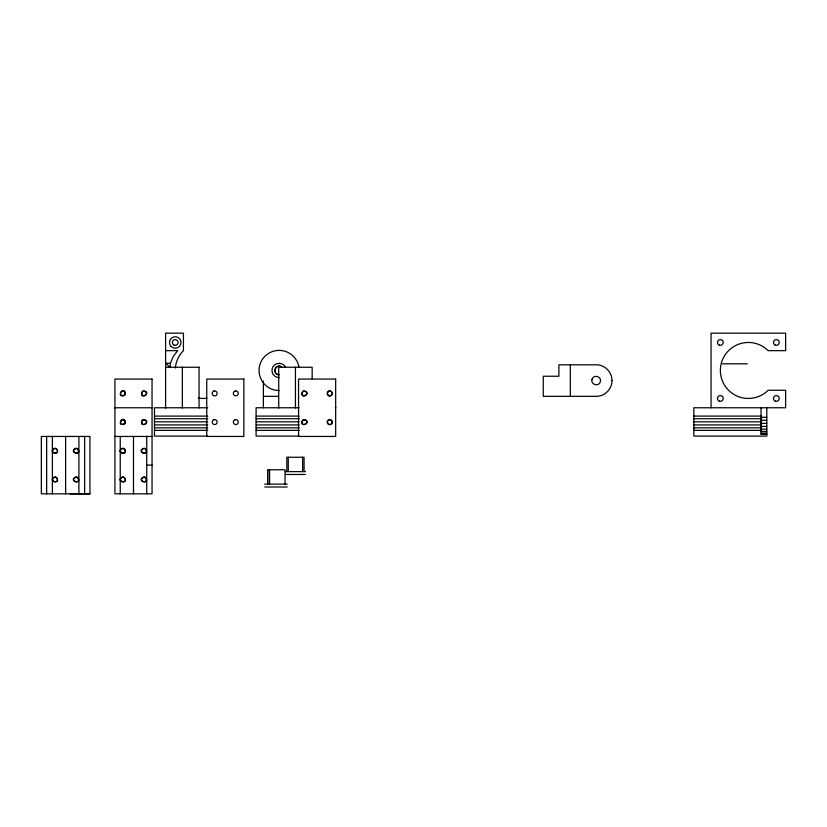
<?xml version="1.0" encoding="UTF-8"?>
<svg xmlns="http://www.w3.org/2000/svg" width="827" height="827" viewBox="0 0 827 827"><rect width="100%" height="100%" fill="white"/><g stroke="black" fill="none" stroke-linecap="round" stroke-linejoin="round"><path stroke-width="1.24" d="M170.455 363.218L169.928 367.24L165.607 363.218L170.455 363.218L173.256 356.458L177.702 350.658L165.607 350.658M125.042 394.665C124.794 383.418 114.746 399.813 125.042 394.665L124.432 392.38M125.042 423.362C124.794 412.115 114.746 428.5 125.042 423.362L124.122 419.93L124.65 420.333M142.73 391.243C137.437 401.374 154.153 391.719 142.73 391.243A2.512 2.512 0 0 0 144.632 395.844M142.73 419.93C137.437 430.061 154.153 420.416 142.73 419.93A2.512 2.512 0 0 0 144.632 424.53M303.075 391.243C297.782 401.374 314.498 391.719 303.075 391.243A2.512 2.512 0 0 0 304.987 395.844M328.495 391.243L327.244 393.414L328.495 395.585A3.825 3.039 90 0 0 330.366 395.844C333.974 395.037 331.658 389.321 328.495 391.243A2.512 2.512 0 0 0 330.407 395.844M303.075 419.93C297.782 430.061 314.498 420.416 303.075 419.93A2.512 2.512 0 0 0 304.987 424.53M328.495 419.93L327.244 422.101L328.495 424.282A3.825 3.039 -90 0 0 330.366 424.53C333.974 423.724 331.658 418.007 328.495 419.93A2.512 2.512 0 0 0 330.407 424.53M123.936 395.668L124.122 395.585A2.512 2.512 0 0 0 122.22 390.985M123.936 424.354L124.122 424.282A2.512 2.512 0 0 0 122.22 419.682M722.374 363.808L747.226 363.808M165.607 367.24L199.059 367.24M263.379 396.329L278.513 396.329M114.746 407.763L152.24 407.763M207.732 407.763L154.473 407.763L154.473 436.098L207.732 436.098M299.219 407.763L256.101 407.763L256.101 436.098L299.219 436.098M335.214 407.763L335.855 407.763M154.473 416.105L207.732 416.105M256.101 416.105L299.219 416.105M693.843 416.105L761.667 416.105M761.047 417.284L766.784 417.284M154.473 418.72L207.732 418.72M256.101 418.72L299.219 418.72M693.843 418.72L761.667 418.72M761.047 420.261L766.784 420.261M154.473 421.822L207.732 421.822M256.101 421.822L299.219 421.822M693.843 421.822L761.667 421.822M761.047 423.393L766.784 423.393M154.473 424.923L207.732 424.923M256.101 424.923L299.219 424.923M693.843 424.923L761.667 424.923M761.047 426.412L766.784 426.412M154.473 427.828L207.732 427.828M256.101 427.828L299.219 427.828M693.843 427.828L761.667 427.828M761.047 429.151L766.784 429.151M154.473 430.36L207.732 430.36M256.101 430.36L299.219 430.36M693.843 430.36L761.667 430.36M761.047 431.425L766.784 431.425M761.047 433.11L766.784 433.11M761.047 434.072L766.784 434.072M766.784 434.268L761.047 434.268L761.047 407.763M114.932 436.449L152.044 436.449M146.741 465.136L152.044 465.136M285.377 471.607L305.514 471.607M285.377 474.471L305.514 474.471M264.743 484.115L287.217 484.115M264.743 486.989L287.217 486.989M78.906 493.833L41.35 493.833L41.35 436.449L89.947 436.449L89.947 493.833L78.906 493.833L78.906 436.449M70.057 493.833L89.947 493.833M144.632 448.368C133.726 451.79 152.375 456.783 144.632 448.368A2.512 2.512 0 0 0 142.73 452.969M123.523 448.368C112.617 451.79 131.255 456.783 123.523 448.368A2.512 2.512 0 0 0 121.61 452.969M76.797 448.368C65.891 451.79 84.53 456.783 76.797 448.368A2.512 2.512 0 0 0 74.885 452.969M55.678 448.368C44.772 451.79 63.41 456.783 55.678 448.368A2.512 2.512 0 0 0 53.776 452.969M144.632 477.055C133.726 480.477 152.375 485.47 144.632 477.055A2.512 2.512 0 0 0 142.73 481.655M123.523 477.055C112.617 480.477 131.255 485.47 123.523 477.055A2.512 2.512 0 0 0 121.61 481.655M76.797 477.055C65.891 480.477 84.53 485.47 76.797 477.055A2.512 2.512 0 0 0 74.885 481.655M55.678 477.055C44.772 480.477 63.41 485.47 55.678 477.055A2.512 2.512 0 0 0 53.776 481.655M281.294 366.733C275.133 363.177 272.021 374.776 279.144 374.765A4.3 4.3 0 0 1 275.164 368.811A4.3 4.3 0 0 1 282.183 367.415M124.122 391.243L124.65 391.636M766.784 407.763L766.784 436.098L693.843 436.098L693.843 407.763L785.65 407.763L785.65 390.261L768.149 390.261A28.004 28.004 0 0 1 728.556 390.261A28.004 28.004 0 0 1 728.556 350.658A28.004 28.004 0 0 1 768.149 350.658L785.65 350.658L785.65 333.167L711.055 333.167L711.055 407.763M570.32 364.81L570.32 396.329M312.172 378.714L312.172 367.24L278.72 367.24L278.72 408.042M304.067 471.607L304.067 457.259L286.824 457.259L286.824 471.607M302.62 457.259L302.62 471.607M295.446 367.24L295.446 408.042M288.272 457.259L288.272 471.607M285.046 484.115L285.046 469.777L267.638 469.777L267.638 484.115M269.612 469.777L269.612 484.115M269.251 469.777L269.251 484.115M263.379 381.123L263.379 407.763M199.059 367.24L199.059 408.042M182.333 367.24L182.333 408.042M165.607 408.311L165.607 333.167L183.439 333.167L183.439 350.658A28.004 28.004 0 0 0 175.345 368.025M146.741 436.449L146.741 493.833M133.488 436.449L133.488 493.833M120.235 436.449L120.235 493.833M84.643 436.449L84.643 493.833M65.643 436.449L65.643 493.833M52.39 436.449L52.39 493.833M46.653 436.449L46.653 493.833M124.122 448.616A2.512 2.512 0 0 1 122.22 453.217M124.122 477.313A2.512 2.512 0 0 1 122.22 481.914M145.242 477.313A2.512 2.512 0 0 1 143.34 481.914M145.242 448.616A2.512 2.512 0 0 1 143.34 453.217M56.277 477.313A2.512 2.512 0 0 1 54.375 481.914M56.277 448.616A2.512 2.512 0 0 1 54.375 453.217M77.397 477.313A2.512 2.512 0 0 1 75.495 481.914M77.397 448.616A2.512 2.512 0 0 1 75.495 453.217M123.523 395.844A2.512 2.512 0 0 1 121.61 391.243M143.34 419.682A2.512 2.512 0 0 1 145.242 424.282M123.523 424.53A2.512 2.512 0 0 1 121.61 419.93M143.34 390.985A2.512 2.512 0 0 1 145.242 395.585M303.685 419.682A2.512 2.512 0 0 1 305.587 424.282M329.105 419.682A2.512 2.512 0 0 1 331.007 424.282M329.105 390.985A2.512 2.512 0 0 1 331.007 395.585M303.685 390.985A2.512 2.512 0 0 1 305.587 395.585M279.144 377.639A7.174 7.174 0 0 1 272.931 366.878A7.174 7.174 0 0 1 285.346 366.878M279.144 390.54A20.086 20.086 0 0 1 259.078 371.519A20.086 20.086 0 0 1 277.035 350.493A20.086 20.086 0 0 1 298.971 367.322M206.895 398.221A28.004 28.004 0 0 1 198.377 398.035M592.029 379.459C590.395 384.741 599.11 387.077 600.34 381.681C601.973 376.399 593.248 374.062 592.029 379.459M612.032 380.565C612.063 388.731 605.147 396.154 596.929 396.329L543.256 396.329L543.256 376.244L558.887 376.244L558.887 364.81L596.929 364.81C605.147 364.986 612.063 372.408 612.032 380.565M214.028 390.985L213.418 391.243A2.512 2.512 0 0 0 215.33 395.844L215.93 395.585A2.512 2.512 0 0 0 214.028 390.985M235.147 390.985L234.537 391.243A2.512 2.512 0 0 0 236.439 395.844L237.049 395.585A2.512 2.512 0 0 0 235.147 390.985M214.028 419.682L213.418 419.93A2.512 2.512 0 0 0 215.33 424.53L215.93 424.282A2.512 2.512 0 0 0 214.028 419.682M235.147 419.682L234.537 419.93A2.512 2.512 0 0 0 236.439 424.53L237.049 424.282A2.512 2.512 0 0 0 235.147 419.682M152.044 379.066L114.932 379.066L114.932 493.833L152.044 493.833L152.044 379.066M243.851 379.066L206.74 379.066L206.74 436.449L243.851 436.449L243.851 379.066M335.669 379.066L298.547 379.066L298.547 436.449L335.669 436.449L335.669 379.066M173.804 344.942A2.874 2.874 0 0 0 178.105 342.461A2.874 2.874 0 0 0 173.804 339.98A2.874 2.874 0 0 0 173.804 344.942M171.168 346.534A5.758 5.758 0 0 0 180.803 343.949A5.758 5.758 0 0 0 173.753 336.899A5.758 5.758 0 0 0 171.168 346.534M718.921 400.95A2.874 2.874 0 0 0 723.222 398.459A2.874 2.874 0 0 0 718.921 395.978A2.874 2.874 0 0 0 718.921 400.95M774.92 344.942A2.874 2.874 0 0 0 779.22 342.461A2.874 2.874 0 0 0 774.92 339.98A2.874 2.874 0 0 0 774.92 344.942M718.921 344.942A2.874 2.874 0 0 0 723.222 342.461A2.874 2.874 0 0 0 718.921 339.98A2.874 2.874 0 0 0 718.921 344.942M774.92 400.95A2.874 2.874 0 0 0 779.22 398.459A2.874 2.874 0 0 0 774.92 395.978A2.874 2.874 0 0 0 774.92 400.95"/></g></svg>
